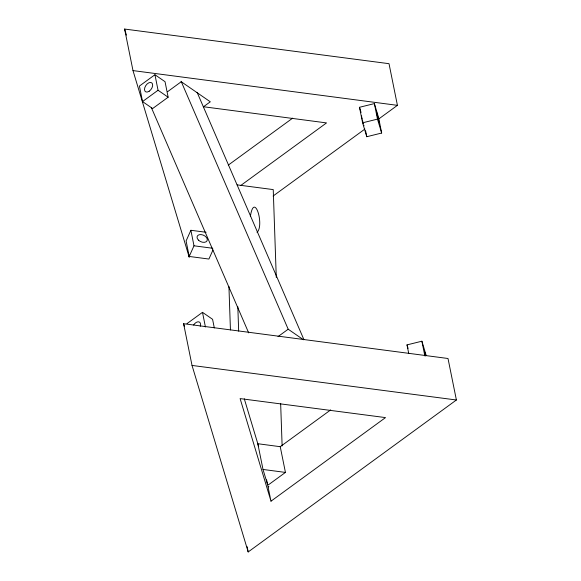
<?xml version="1.0" encoding="UTF-8"?>
<svg xmlns="http://www.w3.org/2000/svg" width="581" height="581" viewBox="0 0 581 581"><rect width="100%" height="100%" fill="white"/><g stroke="black" fill="none" stroke-linecap="round" stroke-linejoin="round"><path stroke-width="0.87" d="M250.382 216.364C254.289 190.982 264.624 225.275 257.042 232.415M361.687 115.873L361.672 116.367M206.117 232.277L190.888 230.279L186.102 240.933L189.21 256.453L208.913 259.046L212.958 250.026M189.21 256.453L193.989 245.799L190.888 230.279M154.945 74.731L139.433 86.046L142.534 101.573L152.629 108.538L168.141 97.223L165.04 81.696L154.945 74.731L158.047 90.251L168.141 97.223M142.534 101.573L158.047 90.251M167.589 91.689L181.257 81.725L210.3 101.798L203.51 106.744L326.529 122.911L240.65 185.557M228.304 165.098L292.693 118.125M273.085 196.037L364.897 129.069M377.904 119.577L397.426 105.343L389.016 63.685L124.603 29.05L132.991 70.591L189.232 257.209L188.338 252.8M186.973 323.646L202.493 312.331L212.581 319.303L214.309 327.931M278.016 336.631L288.191 329.209L303.478 339.783M280.238 446.695L285.438 472.418L268.531 484.75L267.58 484.619L263.011 469.448L257.811 443.724L280.238 446.695L330.691 409.903M270.993 501.178L385.508 417.601L240.106 398.595L270.993 501.178L266.606 479.797M248.189 551.95L456.397 399.997L448.009 358.499L183.596 323.711L192.028 365.434L248.189 551.95L247.114 546.641M359.494 107.289L374.375 103.6L378.565 117.507L381.666 133.034L366.785 136.717L362.595 122.809L359.494 107.289L361.062 112.503M362.595 122.809L377.476 119.127L381.666 133.034M408.741 353.517L407.012 344.889L421.893 341.207L426.084 355.114M237.106 184.874L273.237 189.595L276.28 277.457M192.028 365.434L456.397 399.997M132.991 70.591L397.426 105.343M193.989 245.799L212.799 248.276M263.011 469.448L285.438 472.418M197.112 92.343L303.848 339.457M181.098 81.267L288.191 329.209M151.285 107.391L248.675 332.869M364.004 125.816L363.829 125.278M407.012 344.889L408.058 348.368M244.281 398.777L258.668 446.571M124.603 29.05L126.44 35.129M183.596 323.711L184.344 326.21M363.278 123.375L363.408 123.833M425.728 355.797L424.42 351.49L425.227 355.892M362.878 121.843L362.609 120.754M362.239 119.199L361.883 117.529M374.375 103.6L377.476 119.127M421.893 341.207L424.827 355.862M365.58 130.681L366.785 136.717M202.493 312.331L205.42 326.994M280.645 403.352L282.126 445.925M237.825 306.688L238.668 331.141M228.929 286.477L230.439 329.95M193.618 325.011A5.425 3.261 -55.4 0 1 198.753 321.845A5.425 3.261 -55.4 0 1 200.242 326.29M268.306 486.929A6.093 4.212 -11.3 0 1 268.88 486.689M376.517 112.22L379.153 122.7L376.561 112.184M149.223 91.195A5.425 3.261 -55.4 0 0 151.772 82.858A5.425 3.261 -55.4 0 0 144.778 87.702A5.425 3.261 -55.4 0 0 149.223 91.195M198.426 240.106A5.425 3.515 24.2 0 0 207.112 240.716A5.425 3.515 24.2 0 0 200.997 234.579A5.425 3.515 24.2 0 0 198.426 240.106"/></g></svg>
